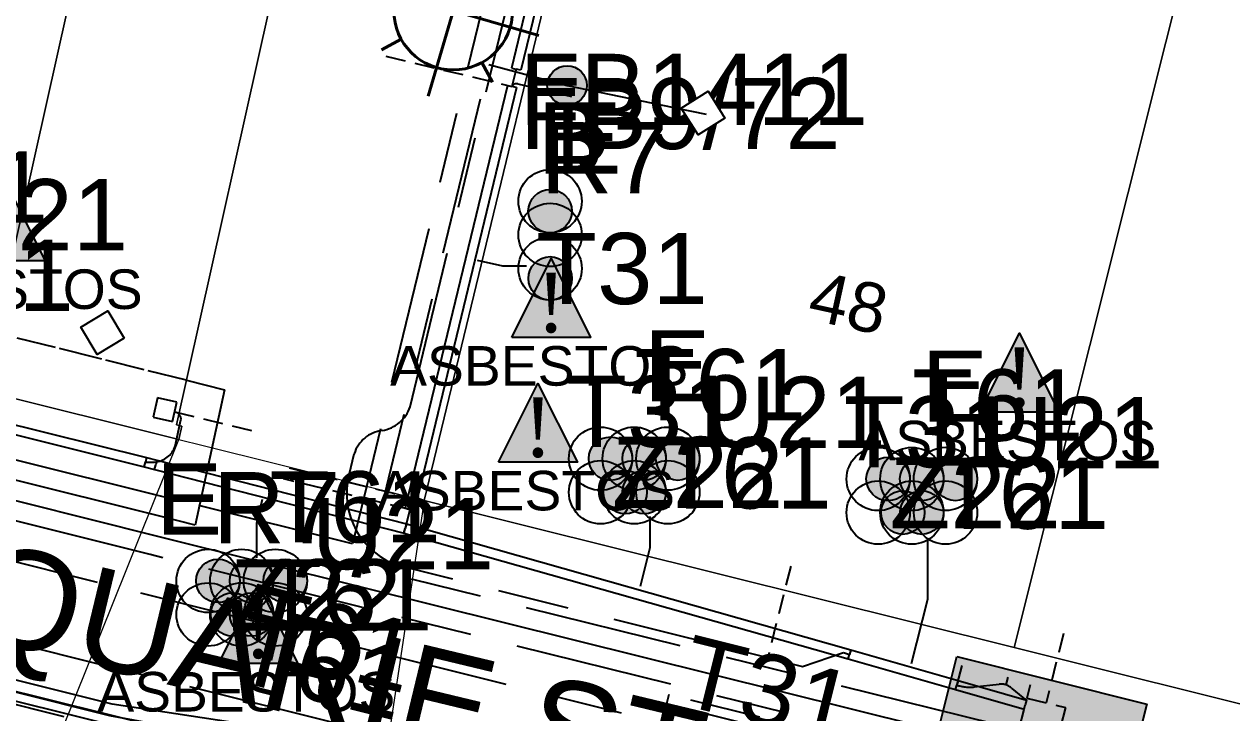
# Model space of a CAD drawing. Header units: metres. Extents: x 313711 to 315840, y 6256069 to 6257554.
# Drawn here: x 315219.02 to 315249.53, y 6256544.05 to 6256561.46 of the extents above; entities that cross this region are included whole.
import ezdxf
from ezdxf.enums import TextEntityAlignment as Align

# ---------------------------------------------------------------- set-up
doc = ezdxf.new("R2010")
doc.units = ezdxf.units.M
for name, pattern in [('Cable Exist OH', [1, 1, 0]), ('Cable Exist UG', [8.2, 4, -1.2, 1.8, -1.2]), ('DASHED', [0.75, 0.5, -0.25])]:
    doc.linetypes.add(name, pattern=pattern)
doc.layers.get('0').update_dxf_attribs({"color": 6})
for name, color, linetype in [('_User DUCT CONFIGS', 7, 'Continuous'), ('_User EARTHING', 7, 'Continuous'), ('Duct_SP_EXT', 7, 'Continuous'), ('Equip_LV_EXT', 7, 'Continuous'), ('Equip_SP_SL_EXT', 7, 'Continuous'), ('Mains_HV_EXT', 7, 'Continuous'), ('Mains_LV_EXT', 7, 'Continuous'), ('Mains_SL_EXT', 7, 'Continuous'), ('Mains_TR_EXT', 7, 'Continuous'), ('Services_SP_EXT', 7, 'Continuous'), ('SupportsUG_SP_LV_EXT', 7, 'Continuous'), ('Trench_SP_EXT', 7, 'Continuous')]:
    doc.layers.add(name, color=color, linetype=linetype)
for name, color, linetype, lineweight in [('Cadastre Buildings_SP_EXT', 9, 'Continuous', 5), ('Cadastre Land Parcels_SP_EXT', 9, 'Continuous', 5), ('Cadastre Road Names_SP_HV_LV_SL_EXT', 9, 'Continuous', 5), ('Cadastre Roads_SP_EXT', 9, 'Continuous', 5)]:
    doc.layers.add(name, color=color, linetype=linetype, lineweight=lineweight)
doc.layers.add('UNKNOWN_FEATURES', color=1, linetype='DASHED', plot=False)
doc.styles.add('iecARIAL', font='arial.ttf', dxfattribs={"height": 2})
doc.styles.add('iecNAME', font='times.ttf')
doc.styles.add('PIT_LABEL', font='arial.ttf')
doc.styles.get("Standard").update_dxf_attribs({"font": 'arial.ttf'})
doc.linetypes.add('Cable E UG', pattern='A,6,-0.5,["E",Standard,S=1.7,R=0,X=0.5,Y=-1],-2.9', length=9.4)
doc.linetypes.add('Cable P UG', pattern='A,6,-0.5,["P",Standard,S=1.7,R=0,X=0.5,Y=-1],-2.9', length=9.4)

# ---------------------------------------------------------------- blocks, each defined once
blk = doc.blocks.new('DUCT_EXT')
blk.add_circle((0, 0.8), 0.8)
at = {"flags": 1}
blk.add_attdef('Z', (0, 0), '', height=0.2, dxfattribs=at)
at = {"flags": 9}
for tag, p in [('DUCT_CODE', (0, 0)), ('XSECT_TYPE', (0, -0.2)), ('FB_REFERENCE', (0, -0.4)), ('STATE', (0, -0.6)), ('NOTES', (0, -0.8))]:
    blk.add_attdef(tag, text='', height=0.2, dxfattribs=at).set_placement(p, align=Align.MIDDLE_LEFT)
blk = doc.blocks.new('SL_LANTERN_EXT')
at = {"lineweight": 40}
for p, q in [((0, 1.968), (0, 6.468)), ((-1.459, 5.676), (-1.061, 5.278)), ((1.458, 5.676), (1.06, 5.278)), ((-2.25, 4.218), (2.25, 4.218)), ((-1.459, 2.759), (-1.061, 3.157)), ((1.458, 2.759), (1.06, 3.157)), ((0, 0), (0, 2.721))]:
    blk.add_line(p, q, dxfattribs=at)
blk.add_circle((0, 4.218), 1.5, dxfattribs=at)
at = {"style": 'iecARIAL', "flags": 8}
blk.add_attdef('ASSET_NUM', (1.5, 1.5), '', height=2.5, dxfattribs=at)
for tag, p, height, flags in [('CONSTRUCTED_VOLTAGE', (0.981, -0.653), 0.2, 9), ('CONTROL_TYPE', (0.981, -0.853), 0.2, 9), ('LANTERN_PURPOSE', (0.981, -1.053), 0.2, 9), ('LNUMBER', (2.181, -3.253), 2.5, 8), ('LANTERN_TYPE', (0.981, -1.253), 0.2, 9), ('OPERATING_VOLTAGE', (0.981, -1.653), 0.2, 9), ('NO_PHASES', (0.981, -1.453), 0.2, 9), ('ORIENTATION', (0.981, -1.853), 0.2, 9), ('OWNED_BY', (0.981, -2.053), 0.2, 9), ('STATE', (0.981, -2.253), 0.2, 9), ('USAGE', (0.981, -2.453), 0.2, 9), ('CEXIST', (0.981, -2.653), 0.2, 9), ('CNEW', (0.981, -2.853), 0.2, 9), ('CNUMBER', (0.981, -3.053), 0.2, 9), ('CREMOVE', (0.981, -3.253), 0.2, 9), ('CREPLACE', (0.981, -3.453), 0.2, 9), ('LKINGHEIGHT', (0.981, -3.653), 0.2, 9), ('LBRACKET', (0.981, -3.853), 0.2, 9), ('LBRACKETVOCAB', (0.981, -4.053), 0.2, 9), ('LCATEGORY', (0.981, -4.253), 0.2, 9), ('LCHARGE1', (0.981, -4.453), 0.2, 9), ('LCHARGE1PERCENT', (0.981, -4.653), 0.2, 9), ('LCHARGE2', (0.981, -4.853), 0.2, 9), ('LCHARGE2PERCENT', (0.981, -5.053), 0.2, 9), ('LCHARGE3', (0.981, -5.253), 0.2, 9), ('LCHARGE3PERCENT', (0.981, -5.453), 0.2, 9), ('LEXIST', (0.981, -5.653), 0.2, 9), ('LLAMP', (0.981, -5.853), 0.2, 9), ('LLAMPVOCAB', (0.981, -6.053), 0.2, 9), ('LMAST', (0.981, -6.253), 0.2, 9), ('LMASTVOCAB', (0.981, -6.453), 0.2, 9), ('LNEW', (0.981, -6.653), 0.2, 9), ('LANTNUMBER', (0.981, -6.853), 0.2, 9), ('LOUTREACH', (0.981, -7.253), 0.2, 9), ('LOUTREACHVOCAB', (0.981, -7.453), 0.2, 9), ('LRATECODE', (0.981, -7.653), 0.2, 9), ('LREMOVE', (0.981, -7.853), 0.2, 9), ('LREPLACE', (0.981, -8.053), 0.2, 9), ('LTYPE', (0.981, -8.253), 0.2, 9), ('LTYPEVOCAB', (0.981, -8.453), 0.2, 9), ('LEGEND', (0.981, -8.653), 0.2, 9), ('LOCATION', (0.981, -8.853), 0.2, 9), ('STREETNAME', (0.981, -9.253), 0.2, 9), ('NOTES', (0.981, -9.053), 0.2, 9), ('SUBURB', (0.981, -9.453), 0.2, 1)]:
    blk.add_attdef(tag, p, '', height=height, dxfattribs=dict(flags=flags))
blk = doc.blocks.new('CCP_EXT')
at = {"flags": 9}
for tag, p in [('OWNED_BY', (0, -1)), ('USAGE', (0, -1.2)), ('LEGEND', (0, -1.4)), ('LIFE_SUPPORT', (0, -1.6)), ('STATE', (0, -1.8)), ('NOTES', (0, -2))]:
    blk.add_attdef(tag, text='', height=0.2, dxfattribs=at).set_placement(p, align=Align.MIDDLE_LEFT)
blk.add_wipeout([(0, 0.566), (0.566, 0), (0, -0.566), (-0.566, 0)])
blk.add_lwpolyline([(-0.566, 0), (0, 0.566), (0.566, 0), (0, -0.566), (-0.566, 0)])
at = {"flags": 1}
blk.add_attdef('Z', (0, 0), '', height=0.2, dxfattribs=at)
at = {"flags": 9}
for tag, p in [('CCP_TYPE', (0, 0)), ('CONSTRUCTED_VOLTAGE', (0, -0.2)), ('NO_PHASES', (0, -0.4)), ('OPERATING_VOLTAGE', (0, -0.6)), ('ORIENTATION', (0, -0.8))]:
    blk.add_attdef(tag, text='', height=0.2, dxfattribs=at).set_placement(p, align=Align.MIDDLE_LEFT)
blk = doc.blocks.new('WARNING_FEATURE_EXT')
h = blk.add_hatch(color=2)
h.dxf.hatch_style = 1
h.paths.add_polyline_path([(0.001, 1.995), (-0.994, -0.001), (0.997, -0.001)])
at = {"color": 18, "true_color": 0x000000}
blk.add_lwpolyline([(-0.994, -0.001), (0.001, 1.995), (0.997, -0.001)], close=True, dxfattribs=at)
at = {"color": 18, "true_color": 0x000000, "insert": (0.001, 0.872), "char_height": 1.5, "attachment_point": 5, "line_spacing_factor": 1.5, "style": 'iecNAME'}
blk.add_mtext_dynamic_manual_height_columns('!', width=1.5, gutter_width=4, heights=[0], dxfattribs=at)
at = {"color": 2, "flags": 1}
for tag, p in [('STATE', (1.191, 2.008)), ('HAZMAT_ID', (1.191, 0.723))]:
    blk.add_attdef(tag, p, '', height=0.8, dxfattribs=at)
at = {"color": 2}
blk.add_attdef('WARNING_TYPE', text='', height=1, dxfattribs=at).set_placement((-4.067, -1.217), (4.875, -1.217), align=Align.ALIGNED)
at = {"color": 2, "flags": 1}
blk.add_attdef('WARNING_DESC', text='', height=0.8, dxfattribs=at).set_placement((1.191, -0.562), align=Align.MIDDLE_CENTER)
blk = doc.blocks.new('CABLE_LARGE_EXT')
h = blk.add_hatch(color=256)
edge = h.paths.add_edge_path()
edge.add_arc((0, 0.55), 0.55, 0, 360)
blk.add_circle((0, 0.55), 0.55)
at = {"flags": 1}
blk.add_attdef('Z', (0, 0), '', height=0.2, dxfattribs=at)
at = {"flags": 9}
for tag, p in [('COND_CODE', (0, 0)), ('STATE', (0, -0.4)), ('FB_REFERENCE', (0, -0.2)), ('XSECT_SIZE', (0, -0.6)), ('NOTES', (0, -0.8))]:
    blk.add_attdef(tag, text='', height=0.2, dxfattribs=at).set_placement(p, align=Align.MIDDLE_LEFT)
blk = doc.blocks.new('PIT_EXT')
blk.add_hatch(color=256).paths.add_polyline_path([(-2.475, 0.99), (2.475, 0.99), (2.475, -0.99), (-2.475, -0.99)])
at = {"lineweight": -3}
blk.add_lwpolyline([(-2.475, 0.99), (2.475, 0.99), (2.475, -0.99), (-2.475, -0.99)], close=True, dxfattribs=at)
at = {"style": 'PIT_LABEL'}
for tag, height, flags, p in [('ASSET_NUM', 2.5, 8, (2, 2)), ('STREET_CODE', 0.2, 9, (0, -0.2))]:
    blk.add_attdef(tag, text='', height=height, dxfattribs=dict(at, flags=flags)).set_placement(p, align=Align.MIDDLE_LEFT)
at = {"flags": 1}
blk.add_attdef('Z', (0, 0), '', height=0.2, dxfattribs=at)
at = {"flags": 9}
for tag, p in [('OWNED_BY', (0, -0.4)), ('STATE', (0, -0.6)), ('SUPPORT_TYPE', (0, -0.8)), ('USAGE', (0, -1)), ('LOCATION', (0, -1.2)), ('NOTES', (0, -1.4))]:
    blk.add_attdef(tag, text='', height=0.2, dxfattribs=at).set_placement(p, align=Align.MIDDLE_LEFT)
blk = doc.blocks.new('CONNECTOR_NODE_EXT')
h = blk.add_hatch(color=256)
edge = h.paths.add_edge_path()
edge.add_arc((0, 0), 0.5, 0, 360)
blk.add_circle((0, 0), 0.5)
at = {"flags": 1}
blk.add_attdef('Z', (0, 0), '', height=0.2, dxfattribs=at)
at = {"flags": 9}
for tag, p in [('CONNECTOR_TYPE', (0, 0)), ('CONSTRUCTED_VOLTAGE', (0, -0.2)), ('NO_PHASES', (0, -0.4)), ('OPERATING_VOLTAGE', (0, -0.6)), ('ORIENTATION', (0, -0.8)), ('SUBTYPE', (0, -1)), ('USAGE', (0, -1.2)), ('NOTES', (0, -1.4))]:
    blk.add_attdef(tag, text='', height=0.2, dxfattribs=at).set_placement(p, align=Align.MIDDLE_LEFT)

msp = doc.modelspace()

# ---------------------------------------------------------------- linework, layer by layer
at = {"layer": '_User DUCT CONFIGS'}
for points in [[(315231.712, 6256555.34), (315231.112, 6256555.34), (315230.472, 6256555.487)], [(315224.901, 6256547.965), (315224.901, 6256548.845), (315225.045, 6256549.448)], [(315234.83, 6256549.01), (315234.83, 6256548.22), (315234.583, 6256547.245)], [(315241.844, 6256548.399), (315241.844, 6256546.915), (315241.432, 6256545.29)]]:
    msp.add_lwpolyline(points, dxfattribs=at)
at = {"layer": 'Cadastre Land Parcels_SP_EXT', "linetype": 'Continuous'}
for points in [[(315242.821, 6256613.94), (315237.826, 6256616.179), (315238.384, 6256618.462), (315235.163, 6256619.258), (315232.953, 6256619.791), (315217.06, 6256623.376), (315207.804, 6256625.471), (315199.554, 6256627.461), (315190.953, 6256629.507), (315185.745, 6256608.244), (315198.309, 6256605.316), (315198.315, 6256605.34), (315212.283, 6256602.136), (315233.121, 6256597.142), (315233.372, 6256598.178), (315240.481, 6256596.404), (315238.407, 6256587.827), (315253.607, 6256583.957), (315244.036, 6256545.698), (315258.434, 6256542.102), (315262.882, 6256544.759), (315277.568, 6256602.036), (315275.384, 6256605.731), (315242.821, 6256613.94)], [(315229.123, 6256549.412), (315244.036, 6256545.698), (315253.607, 6256583.957), (315238.407, 6256587.827), (315229.123, 6256549.412)], [(315225.2, 6256584.671), (315220.823, 6256585.627), (315216.025, 6256565.593), (315213.304, 6256553.363), (315217.956, 6256552.201), (315225.2, 6256584.671)]]:
    msp.add_lwpolyline(points, close=True, dxfattribs=at)
at = {"layer": 'Cadastre Roads_SP_EXT', "linetype": 'Continuous'}
msp.add_lwpolyline([(315258.434, 6256542.102), (315244.036, 6256545.698), (315244.036, 6256545.698), (315229.123, 6256549.412), (315226.394, 6256531.244), (315230.764, 6256530.148), (315234.993, 6256529.087), (315238.509, 6256528.207), (315242.714, 6256527.153), (315247.157, 6256526.038), (315255.926, 6256523.84)], dxfattribs=at)
at = {"layer": 'Duct_SP_EXT'}
for p, q in [((315232.519, 6256565.252), (315231.334, 6256560.349)), ((315232.752, 6256565.195), (315231.567, 6256560.293)), ((315231.334, 6256560.349), (315231.451, 6256560.321)), ((315231.567, 6256560.293), (315231.451, 6256560.321)), ((315231.228, 6256559.911), (315228.715, 6256549.511)), ((315231.462, 6256559.855), (315228.948, 6256549.454)), ((315231.228, 6256559.911), (315231.345, 6256559.883)), ((315231.462, 6256559.855), (315231.345, 6256559.883)), ((315217.4, 6256551.674), (315222.112, 6256550.5)), ((315217.342, 6256551.442), (315222.054, 6256550.267)), ((315222.054, 6256550.267), (315222.083, 6256550.384)), ((315222.054, 6256550.267), (315222.083, 6256550.384)), ((315222.112, 6256550.5), (315222.083, 6256550.384)), ((315222.112, 6256550.5), (315222.083, 6256550.384)), ((315222.112, 6256550.5), (315222.373, 6256550.435)), ((315222.373, 6256550.435), (315222.344, 6256550.319)), ((315222.373, 6256550.435), (315228.676, 6256548.824)), ((315222.054, 6256550.267), (315222.315, 6256550.203)), ((315222.315, 6256550.203), (315222.344, 6256550.319)), ((315222.315, 6256550.203), (315228.617, 6256548.591)), ((315228.715, 6256549.511), (315228.644, 6256549.219)), ((315228.715, 6256549.511), (315228.831, 6256549.482)), ((315228.948, 6256549.454), (315228.831, 6256549.482)), ((315228.948, 6256549.454), (315228.878, 6256549.163)), ((315228.644, 6256549.219), (315228.761, 6256549.191)), ((315228.878, 6256549.163), (315228.761, 6256549.191)), ((315228.676, 6256548.824), (315228.646, 6256548.708)), ((315228.679, 6256548.823), (315228.646, 6256548.708)), ((315228.679, 6256548.823), (315239.907, 6256545.642)), ((315228.614, 6256548.592), (315228.646, 6256548.708)), ((315228.614, 6256548.592), (315239.841, 6256545.411)), ((315228.617, 6256548.591), (315228.646, 6256548.708)), ((315212.961, 6256545.794), (315227.521, 6256542.184)), ((315213.019, 6256546.026), (315227.579, 6256542.416)), ((315239.841, 6256545.411), (315239.874, 6256545.526)), ((315239.841, 6256545.411), (315239.874, 6256545.526)), ((315239.907, 6256545.642), (315239.874, 6256545.526)), ((315239.907, 6256545.642), (315239.874, 6256545.526)), ((315239.907, 6256545.642), (315242.615, 6256544.865)), ((315239.841, 6256545.411), (315242.549, 6256544.634)), ((315242.615, 6256544.865), (315242.582, 6256544.75)), ((315242.615, 6256544.865), (315242.582, 6256544.75)), ((315242.615, 6256544.865), (315244.347, 6256544.368)), ((315242.549, 6256544.634), (315242.582, 6256544.75)), ((315242.549, 6256544.634), (315242.582, 6256544.75)), ((315242.549, 6256544.634), (315244.281, 6256544.138)), ((315244.281, 6256544.138), (315244.314, 6256544.253)), ((315244.347, 6256544.368), (315244.314, 6256544.253))]:
    msp.add_line(p, q, dxfattribs=at)
at = {"layer": 'Mains_SL_EXT', "linetype": 'Cable Exist UG'}
msp.add_lwpolyline([(315232.52, 6256533.316), (315235.252, 6256544.279), (315243.19, 6256542.302), (315251.302, 6256540.275)], dxfattribs=at)
at = {"layer": 'Trench_SP_EXT', "linetype": 'Cable Exist UG'}
for points in [[(315231.451, 6256560.321), (315231.345, 6256559.883)], [(315228.761, 6256549.191), (315228.646, 6256548.708)], [(315237.807, 6256545.437), (315238.685, 6256545.219), (315239.717, 6256545.571), (315239.874, 6256545.526)], [(315251.361, 6256540.495), (315242.656, 6256542.68), (315235.309, 6256544.51), (315232.511, 6256533.28)]]:
    msp.add_lwpolyline(points, dxfattribs=at)
for points in [[(315231.345, 6256559.883, -0.369967), (315231.496, 6256559.95), (315231.496, 6256559.95), (315232.848, 6256559.629)], [(315222.083, 6256550.384), (315222.317, 6256550.387), (315222.317, 6256550.387, 0.29937), (315222.836, 6256550.787), (315222.836, 6256550.787), (315222.982, 6256551.453), (315222.982, 6256551.453, 0.283947), (315222.903, 6256551.624), (315222.903, 6256551.624), (315222.819, 6256551.662)], [(315242.582, 6256544.75, 0.11137), (315243.02, 6256544.702), (315243.02, 6256544.702), (315243.651, 6256544.771), (315243.651, 6256544.771, -0.235117), (315243.97, 6256544.666), (315243.97, 6256544.666), (315244.34, 6256544.359)]]:
    msp.add_lwpolyline(points, format="xyb", dxfattribs=at)
at = {"layer": 'UNKNOWN_FEATURES'}
for points in [[(315228.158, 6256560.653), (315231.345, 6256559.883)], [(315222.772, 6256551.417), (315222.878, 6256551.906), (315222.389, 6256552.012), (315222.283, 6256551.523), (315222.772, 6256551.417)], [(315222.819, 6256551.662), (315224.981, 6256551.133)], [(315229.123, 6256549.412), (315225.645, 6256550.253)], [(315228.761, 6256549.191), (315225.574, 6256549.961)], [(315238.386, 6256547.76), (315237.807, 6256545.437)], [(315245.278, 6256546.056), (315244.841, 6256544.3)], [(315242.707, 6256545.247), (315242.582, 6256544.75)], [(315243.87, 6256544.949), (315243.821, 6256544.756)], [(315244.44, 6256544.757), (315244.356, 6256544.422)], [(315244.356, 6256544.422), (315245.326, 6256544.179), (315245.131, 6256543.403), (315244.161, 6256543.646), (315244.356, 6256544.422)]]:
    msp.add_lwpolyline(points, dxfattribs=at)

# ---------------------------------------------------------------- block references
at = {"layer": '_User DUCT CONFIGS'}
for name, p, rotation in [('DUCT_EXT', (315232.307, 6256556.182), 0.03147436705543784), ('DUCT_EXT', (315232.308, 6256555.332), 0.03147383344699506), ('DUCT_EXT', (315232.308, 6256554.482), 0.03147383344699506), ('DUCT_EXT', (315234.383, 6256550.474), 90.0314743671105), ('DUCT_EXT', (315235.233, 6256550.475), 90.0314743671105), ('DUCT_EXT', (315236.083, 6256550.475), 90.0314743671105), ('CABLE_LARGE_EXT', (315234.383, 6256550.474), 89.95371849291912), ('CABLE_LARGE_EXT', (315235.233, 6256550.475), 89.95371849291912), ('CABLE_LARGE_EXT', (315236.083, 6256550.475), 89.95371849291912), ('DUCT_EXT', (315241.397, 6256549.96), 90.0314743671105), ('DUCT_EXT', (315242.247, 6256549.96), 90.0314743671105), ('DUCT_EXT', (315243.097, 6256549.961), 90.0314743671105), ('DUCT_EXT', (315234.384, 6256549.624), 90.03147383350176), ('DUCT_EXT', (315235.234, 6256549.625), 90.0314743671105), ('DUCT_EXT', (315236.084, 6256549.625), 90.03147383350176), ('CABLE_LARGE_EXT', (315241.397, 6256549.96), 89.95371849291912), ('CABLE_LARGE_EXT', (315242.247, 6256549.96), 89.95371849291912), ('CABLE_LARGE_EXT', (315243.097, 6256549.961), 89.95371849291912), ('CABLE_LARGE_EXT', (315234.755, 6256549.625), 89.95371849291912), ('CABLE_LARGE_EXT', (315235.234, 6256549.625), 89.95371849291912), ('DUCT_EXT', (315241.397, 6256549.11), 90.03147383350176), ('DUCT_EXT', (315242.247, 6256549.11), 90.0314743671105), ('DUCT_EXT', (315243.098, 6256549.111), 90.03147383350176), ('CABLE_LARGE_EXT', (315241.768, 6256549.11), 89.95371849291912), ('CABLE_LARGE_EXT', (315242.248, 6256549.11), 89.95371849291912), ('DUCT_EXT', (315224.466, 6256547.384), 90.0314743671105), ('CABLE_LARGE_EXT', (315224.466, 6256547.384), 90.0000000000002), ('DUCT_EXT', (315225.316, 6256547.385), 90.0314743671105), ('CABLE_LARGE_EXT', (315225.316, 6256547.385), 89.95371849291912), ('DUCT_EXT', (315226.166, 6256547.385), 90.0314743671105), ('CABLE_LARGE_EXT', (315226.166, 6256547.385), 89.95371849291912), ('DUCT_EXT', (315224.467, 6256546.534), 90.03147383350176), ('DUCT_EXT', (315225.317, 6256546.535), 90.0314743671105), ('DUCT_EXT', (315226.167, 6256546.535), 90.03147383350176), ('CABLE_LARGE_EXT', (315224.837, 6256546.535), 89.95371849291912), ('CABLE_LARGE_EXT', (315225.317, 6256546.535), 89.95371849291912)]:
    msp.add_blockref(name, p, dxfattribs=dict(at, rotation=rotation))
for p in [(315232.307, 6256556.182), (315232.308, 6256554.482)]:
    msp.add_blockref('CABLE_LARGE_EXT', p, dxfattribs=at)
at = {"layer": '_User EARTHING'}
ref = msp.add_blockref('WARNING_FEATURE_EXT', (315232.333, 6256553.537), dxfattribs=at)
ref.add_attrib('WARNING_TYPE', 'ASBESTOS', (315228.266, 6256552.32), dxfattribs={"layer": '0', "color": 2, "height": 1})
ref = msp.add_blockref('WARNING_FEATURE_EXT', (315244.163, 6256551.649), dxfattribs=at)
ref.add_attrib('WARNING_TYPE', 'ASBESTOS', (315240.097, 6256550.432), dxfattribs={"layer": '0', "color": 2, "height": 1})
ref = msp.add_blockref('WARNING_FEATURE_EXT', (315232, 6256550.383), dxfattribs=at)
ref.add_attrib('WARNING_TYPE', 'ASBESTOS', (315227.934, 6256549.166), dxfattribs={"layer": '0', "color": 2, "height": 1})
ref = msp.add_blockref('WARNING_FEATURE_EXT', (315224.935, 6256545.298), dxfattribs=at)
ref.add_attrib('WARNING_TYPE', 'ASBESTOS', (315220.868, 6256544.081), dxfattribs={"layer": '0', "color": 2, "height": 1})
at = {"layer": 'Equip_LV_EXT'}
msp.add_blockref('CONNECTOR_NODE_EXT', (315232.737, 6256559.91), dxfattribs=at)
at = {"layer": 'Equip_SP_SL_EXT'}
ref = msp.add_blockref('SL_LANTERN_EXT', (315231.039, 6256565.853), dxfattribs=dict(at, rotation=163.7560436075663))
ref.add_attrib('ASSET_NUM', '52766', dxfattribs={"layer": '0', "height": 2.5, "rotation": 346.6579, "style": 'iecARIAL'}).set_placement((315232.539, 6256567.353), align=Align.MIDDLE_LEFT)
at = {"layer": 'SupportsUG_SP_LV_EXT', "rotation": 345.9106456444686}
msp.add_blockref('PIT_EXT', (315244.744, 6256543.912), dxfattribs=at)

# ---------------------------------------------------------------- texts
at = {"layer": '_User DUCT CONFIGS'}
for s, p in [('FB1411', (315231.535, 6256558.912)), ('FB9/72', (315231.546, 6256558.302)), ('B', (315231.987, 6256557.681)), ('E', (315232.437, 6256557.681)), ('R7', (315232.066, 6256557.184)), ('T61', (315215.295, 6256556.444)), ('U21', (315217.034, 6256555.743)), ('T31', (315231.958, 6256554.382)), ('T61', (315215.943, 6256554.21)), ('E', (315234.676, 6256551.921)), ('T61', (315234.442, 6256551.447)), ('E', (315241.689, 6256551.406)), ('T31', (315232.713, 6256550.769)), ('U21', (315236.181, 6256550.746)), ('T61', (315241.455, 6256550.932)), ('T31', (315239.726, 6256550.254)), ('U21', (315243.195, 6256550.232)), ('Z22', (315233.87, 6256549.226)), ('T61', (315235.09, 6256549.213)), ('E', (315222.346, 6256548.552)), ('Z22', (315240.884, 6256548.711)), ('T61', (315242.103, 6256548.699)), ('R7', (315223.791, 6256548.334)), ('T61', (315225.214, 6256548.356)), ('U21', (315226.283, 6256547.679)), ('Z22', (315224.22, 6256546.128)), ('T61', (315225.007, 6256546.13))]:
    msp.add_text(s, height=1.8, dxfattribs=at).set_placement(p)
at = {"layer": 'Cadastre Land Parcels_SP_EXT'}
msp.add_text('48', height=1.25, rotation=347.6609, dxfattribs=at).set_placement((315238.769, 6256554.01))
at = {"layer": 'Cadastre Road Names_SP_HV_LV_SL_EXT'}
msp.add_text('MACQUARIE ST', height=2.5, rotation=346.4768, dxfattribs=at).set_placement((315209.969, 6256547.811))
at = {"layer": 'Mains_LV_EXT'}
for s, rotation, p in [('T61', 346.0157, (315224.429, 6256545.579)), ('T61', 346.0191, (315224.223, 6256544.89)), ('T31', 346.0037, (315235.48, 6256544.288))]:
    msp.add_text(s, height=1.8, rotation=rotation, dxfattribs=at).set_placement(p)

# ---------------------------------------------------------------- next in the draw order: block references
at = {"layer": 'Services_SP_EXT'}
for p, rotation in [((315236.174, 6256559.21), 347.2447680919567), ((315221, 6256553.66), 166.0087702068515)]:
    msp.add_blockref('CCP_EXT', p, dxfattribs=dict(at, rotation=rotation))

# ---------------------------------------------------------------- next in the draw order: linework, layer by layer
at = {"layer": 'Cadastre Buildings_SP_EXT', "linetype": 'Continuous'}
msp.add_lwpolyline([(315217.956, 6256552.201), (315222.929, 6256550.959), (315223.004, 6256551.299), (315222.868, 6256551.333), (315225.501, 6256563.175), (315229.86, 6256583.651), (315225.2, 6256584.671), (315217.956, 6256552.201)], close=True, dxfattribs=at)
at = {"layer": 'Cadastre Roads_SP_EXT', "linetype": 'Continuous'}
for points in [[(315222.868, 6256551.333), (315223.004, 6256551.299), (315222.929, 6256550.959), (315223.542, 6256550.805), (315229.123, 6256549.412), (315238.407, 6256587.827), (315240.481, 6256596.404), (315233.372, 6256598.178), (315233.121, 6256597.142), (315231.988, 6256592.453), (315229.86, 6256583.651), (315225.501, 6256563.175), (315222.868, 6256551.333)], [(315222.929, 6256550.959), (315217.956, 6256552.201), (315213.304, 6256553.364), (315208.599, 6256554.541), (315203.954, 6256555.703), (315201.753, 6256556.245), (315198.527, 6256557.041), (315176.203, 6256562.542), (315170.346, 6256555.388), (315169.366, 6256554.193), (315163.464, 6256546.982), (315184.182, 6256541.818), (315207.255, 6256536.036), (315216.042, 6256533.835), (315222.929, 6256550.959)]]:
    msp.add_lwpolyline(points, close=True, dxfattribs=at)
at = {"layer": 'Mains_HV_EXT', "linetype": 'Cable P UG'}
msp.add_lwpolyline([(315095.804, 6256579.003), (315149.097, 6256565.906), (315153.843, 6256564.74), (315154.081, 6256565.711), (315175.605, 6256560.114), (315175.605, 6256560.114), (315197.929, 6256554.613), (315201.155, 6256553.818), (315203.352, 6256553.277), (315207.992, 6256552.116), (315212.698, 6256550.938), (315217.35, 6256549.775), (315222.323, 6256548.533), (315227.63, 6256547.207), (315243.432, 6256543.273), (315261.364, 6256538.791), (315282.052, 6256533.59), (315296.962, 6256529.842), (315315.067, 6256525.292), (315329.245, 6256521.73), (315335.423, 6256520.177), (315350.444, 6256516.402), (315367.946, 6256512.002), (315388.001, 6256506.948)], dxfattribs=at)
at = {"layer": 'Mains_HV_EXT', "linetype": 'Cable Exist UG'}
msp.add_lwpolyline([(315261.242, 6256538.306), (315243.311, 6256542.787), (315227.569, 6256546.707), (315227.569, 6256546.707), (315222.202, 6256548.048), (315217.229, 6256549.29), (315212.576, 6256550.453), (315207.871, 6256551.631), (315203.232, 6256552.791), (315201.035, 6256553.332), (315197.809, 6256554.128), (315192.821, 6256555.357), (315187.405, 6256554.632), (315187.405, 6256554.632), (315175.006, 6256557.687), (315173.079, 6256558.162), (315172.504, 6256555.682), (315152.888, 6256560.855), (315148.142, 6256562.021), (315094.85, 6256575.119)], dxfattribs=at)
at = {"layer": 'Mains_HV_EXT', "linetype": 'Cable E UG'}
for points in [[(315385.852, 6256503.255), (315365.482, 6256508.385), (315353.841, 6256511.305), (315333.472, 6256516.395), (315320.122, 6256519.755), (315308.473, 6256522.705), (315296.862, 6256525.675), (315290.769, 6256527.186), (315281.048, 6256529.546), (315271.327, 6256531.906), (315258.69, 6256534.936), (315249.003, 6256537.385), (315233.492, 6256541.335), (315227.671, 6256542.785), (315221.184, 6256543.973), (315216.211, 6256545.215), (315211.557, 6256546.379), (315206.851, 6256547.556), (315202.22, 6256548.715), (315200.03, 6256549.254), (315196.804, 6256550.05), (315174.475, 6256555.552), (315147.652, 6256561.428), (315094.683, 6256574.439)], [(315385.974, 6256503.74), (315365.604, 6256508.87), (315353.963, 6256511.79), (315333.593, 6256516.88), (315320.245, 6256520.24), (315308.597, 6256523.189), (315296.984, 6256526.16), (315290.888, 6256527.671), (315281.166, 6256530.032), (315271.445, 6256532.392), (315258.809, 6256535.421), (315249.126, 6256537.869), (315233.614, 6256541.82), (315227.791, 6256543.27), (315221.247, 6256544.267), (315216.284, 6256545.507), (315211.63, 6256546.67), (315206.924, 6256547.848), (315202.292, 6256549.006), (315200.102, 6256549.546), (315196.875, 6256550.341), (315174.544, 6256555.844), (315148.039, 6256561.635), (315094.754, 6256574.73)]]:
    msp.add_lwpolyline(points, dxfattribs=at)
at = {"layer": 'Mains_LV_EXT', "linetype": 'Cable Exist UG'}
for points in [[(315245.311, 6256543.318), (315243.553, 6256543.758), (315227.683, 6256547.71), (315230.759, 6256560.439), (315232.737, 6256559.91)], [(315223.12, 6256552.457), (315224.08, 6256552.218), (315223.338, 6256548.796), (315223.338, 6256548.796), (315222.444, 6256549.018), (315217.471, 6256550.26), (315212.819, 6256551.423), (315208.113, 6256552.601), (315203.472, 6256553.762), (315201.414, 6256554.269), (315198.048, 6256555.099), (315178.868, 6256559.825), (315178.599, 6256558.831), (315177.403, 6256558.126)], [(315244.457, 6256539.409), (315242.585, 6256539.877), (315227.085, 6256543.736), (315227.085, 6256543.736), (315221.475, 6256545.137), (315216.502, 6256546.38), (315211.849, 6256547.543), (315207.142, 6256548.721), (315202.509, 6256549.88), (315200.317, 6256550.42), (315197.091, 6256551.215), (315178.598, 6256555.772), (315178.598, 6256555.772), (315177.403, 6256558.126)], [(315177.403, 6256558.126), (315178.954, 6256557.744), (315178.954, 6256557.744), (315195.715, 6256553.614), (315195.877, 6256552.968), (315197.703, 6256552.525), (315198.174, 6256553.008), (315200.796, 6256552.361), (315202.991, 6256551.821), (315207.628, 6256550.661), (315212.334, 6256549.483), (315216.987, 6256548.32), (315221.959, 6256547.078), (315227.307, 6256545.742), (315243.069, 6256541.817), (315249.832, 6256540.127), (315250.129, 6256539.418), (315251.937, 6256538.976), (315252.688, 6256539.413), (315260.999, 6256537.336), (315274.834, 6256533.858)]]:
    msp.add_lwpolyline(points, dxfattribs=at)
at = {"layer": 'Mains_LV_EXT', "linetype": 'Cable Exist OH'}
for points in [[(315220.881, 6256553.015), (315218.317, 6256553.654), (315215.955, 6256554.242)], [(315223.12, 6256552.457), (315220.881, 6256553.015)]]:
    msp.add_lwpolyline(points, dxfattribs=at)
at = {"layer": 'Mains_SL_EXT', "linetype": 'Cable Exist UG'}
msp.add_lwpolyline([(315231.039, 6256565.853), (315231.168, 6256564.257), (315231.168, 6256564.257), (315227.665, 6256549.764), (315227.315, 6256548.317), (315222.565, 6256549.503), (315222.565, 6256549.503), (315217.593, 6256550.745), (315212.94, 6256551.908), (315208.235, 6256553.086), (315203.593, 6256554.247), (315201.394, 6256554.789), (315198.168, 6256555.584), (315197.933, 6256555.642), (315197.506, 6256555.748), (315197.027, 6256553.806)], dxfattribs=at)
at = {"layer": 'Mains_TR_EXT', "linetype": 'Cable Exist UG'}
msp.add_lwpolyline([(315094.611, 6256574.147), (315147.904, 6256561.05), (315174.408, 6256555.26), (315196.732, 6256549.759), (315199.958, 6256548.963), (315202.147, 6256548.424), (315206.778, 6256547.265), (315211.484, 6256546.088), (315216.138, 6256544.924), (315221.111, 6256543.682), (315227.55, 6256542.3), (315233.37, 6256540.85), (315248.88, 6256536.9), (315258.57, 6256534.45), (315271.21, 6256531.42), (315280.93, 6256529.06), (315290.65, 6256526.7), (315296.74, 6256525.19), (315308.35, 6256522.22), (315320, 6256519.27), (315333.35, 6256515.91), (315353.72, 6256510.82), (315365.36, 6256507.9), (315385.73, 6256502.77)], dxfattribs=at)
at = {"layer": 'Services_SP_EXT'}
msp.add_lwpolyline([(315232.737, 6256559.91), (315236.254, 6256559.185)], dxfattribs=at)
at = {"layer": 'Trench_SP_EXT', "linetype": 'Cable Exist UG'}
msp.add_lwpolyline([(315237.807, 6256545.437), (315228.708, 6256547.71), (315228.708, 6256547.71, -0.406256), (315227.197, 6256549.919), (315227.197, 6256549.919), (315227.358, 6256550.596), (315227.358, 6256550.596, -0.293354), (315228.066, 6256551.186), (315228.066, 6256551.186, 0.277274), (315228.77, 6256551.782), (315228.77, 6256551.782), (315232.37, 6256566.68), (315232.957, 6256571.264)], format="xyb", dxfattribs=at)

# ---------------------------------------------------------------- next in the draw order: block references
at = {"layer": '_User EARTHING'}
ref = msp.add_blockref('WARNING_FEATURE_EXT', (315218.551, 6256555.476), dxfattribs=at)
ref.add_attrib('WARNING_TYPE', 'ASBESTOS', (315214.484, 6256554.259), dxfattribs={"layer": '0', "color": 2, "height": 1})

doc.saveas('drawing.dxf')
